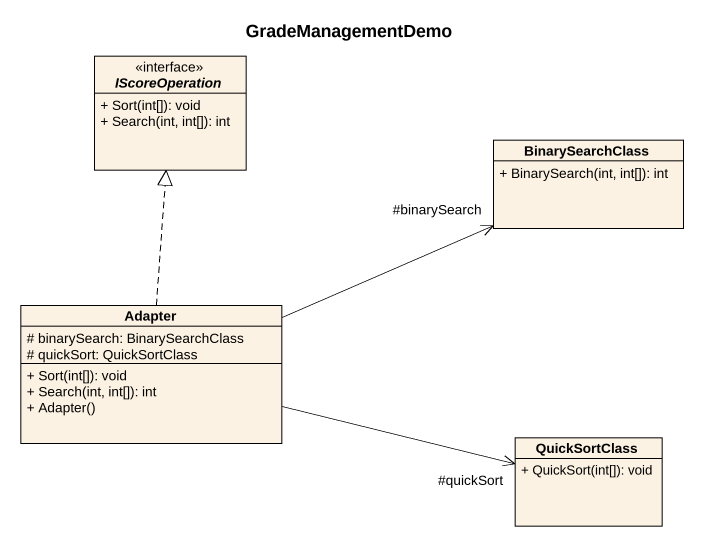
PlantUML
@startuml
title GradeManagementDemo
hide circle
hide empty members
skinparam classAttributeIconSize 0
interface IScoreOperation {
  + Sort(int[]): void
  + Search(int, int[]): int
}
class BinarySearchClass {
  + BinarySearch(int, int[]): int
}
class Adapter {
  # binarySearch: BinarySearchClass
  # quickSort: QuickSortClass
  + Sort(int[]): void
  + Search(int, int[]): int
  + Adapter()
}
class QuickSortClass {
  + QuickSort(int[]): void
}
Adapter .up.|> IScoreOperation
Adapter -right-> "#binarySearch" BinarySearchClass
Adapter -right-> "#quickSort" QuickSortClass
@enduml
